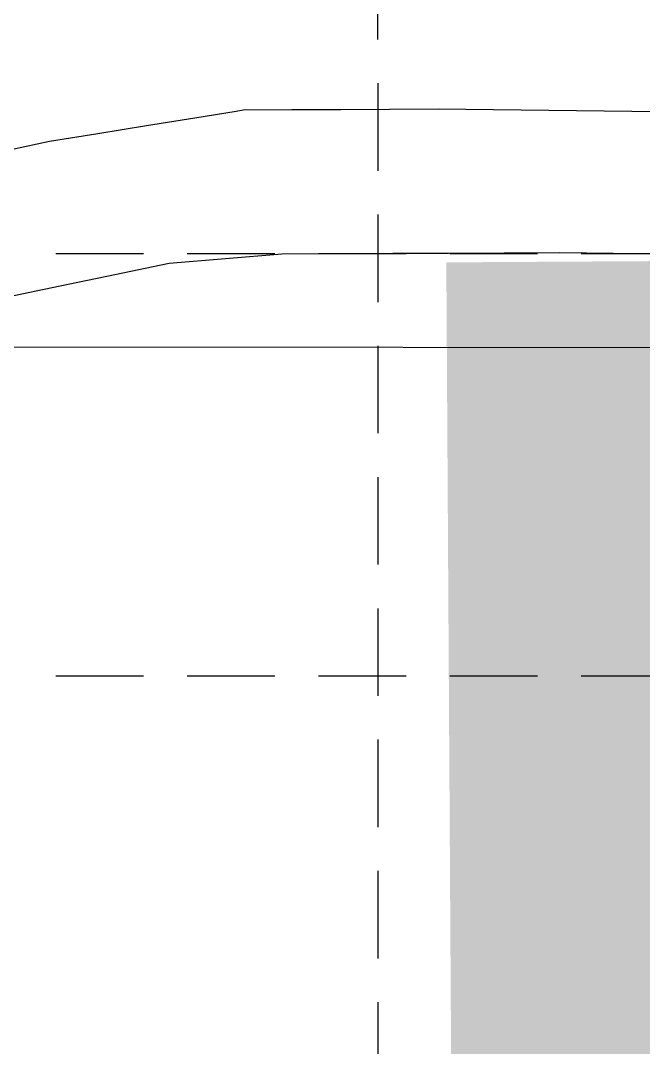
# Model space of a CAD drawing. Header units: inches. Extents: x 2439273 to 2445077, y 7048639 to 7057917.
# Drawn here: x 2439592.7 to 2439806.1, y 7054019.2 to 7054371.1 of the extents above; entities that cross this region are included whole.
import ezdxf

# ---------------------------------------------------------------- set-up
doc = ezdxf.new("R2010")
doc.units = ezdxf.units.IN
doc.header["$LTSCALE"] = 300
doc.header["$MEASUREMENT"] = 0
for name, pattern in [('DASHED2', [0.15, 0.1, -0.05]), ('HIDDEN', [0.375, 0.25, -0.125]), ('PHANTOM', [4.25, 3.5, -0.15, 0.15, -0.15, 0.15, -0.15])]:
    doc.linetypes.add(name, pattern=pattern)
for name, color, linetype in [('BOUNDARY', 24, 'PHANTOM'), ('GRID', 254, 'HIDDEN'), ('new', 3, 'Continuous'), ('Water', 5, 'PHANTOM')]:
    doc.layers.add(name, color=color, linetype=linetype)

msp = doc.modelspace()

# ---------------------------------------------------------------- linework, layer by layer
at = {"layer": 'BOUNDARY', "color": 7, "linetype": 'Continuous', "flags": 128}
msp.add_lwpolyline([(2439893.41, 7054259), (2439553.96, 7054259.15)], dxfattribs=at)
msp.add_lwpolyline([(2439893.41, 7054259), (2439553.96, 7054259.15)], dxfattribs=at)
at = {"layer": 'GRID', "linetype": 'HIDDEN', "ltscale": 0.4}
for p, q in [((2439716.21, 7049369.65), (2439714.41, 7057759.92)), ((2439424.76, 7054291.31), (2444925.44, 7054291.31)), ((2439424.76, 7054146.56), (2444925.44, 7054146.56))]:
    msp.add_line(p, q, dxfattribs=at)
at = {"layer": 'new', "color": 7, "linetype": 'DASHED2'}
for points in [[(2439585.68, 7054326.14), (2439602.62, 7054329.77), (2439619.2, 7054332.46), (2439635.77, 7054335.14), (2439652.35, 7054337.82), (2439666.56, 7054340.12), (2439668.92, 7054340.5), (2439685.64, 7054340.59), (2439702.37, 7054340.67), (2439719.09, 7054340.76), (2439735.81, 7054340.85), (2439754.76, 7054340.63), (2439773.71, 7054340.42), (2439792.66, 7054340.21), (2439811.61, 7054340)], [(2440599.66, 7054283.31), (2439814, 7054291.12), (2439795.7, 7054291.3), (2439777.4, 7054291.49), (2439758.35, 7054291.4), (2439739.31, 7054291.31), (2439720.26, 7054291.23), (2439701.22, 7054291.14), (2439682.17, 7054291.06), (2439662.88, 7054289.43), (2439643.59, 7054287.81), (2439624.92, 7054283.92), (2439606.24, 7054280.04), (2439587.57, 7054276.16), (2439568.9, 7054272.27), (2439550.22, 7054268.39), (2439534.39, 7054264.89), (2439518.55, 7054261.4), (2439502.72, 7054257.9), (2439496.46, 7054255.15), (2439485.49, 7054252.58), (2439479.62, 7054252.33), (2439467.33, 7054249.81), (2439467.3, 7054249.81)]]:
    msp.add_lwpolyline(points, dxfattribs=at)
at = {"layer": 'Water', "linetype": 'Continuous', "const_width": 120, "flags": 128}
msp.add_lwpolyline([(2439798.55, 7054288.6), (2439803.65, 7053441.76)], dxfattribs=at)

doc.saveas('drawing.dxf')
